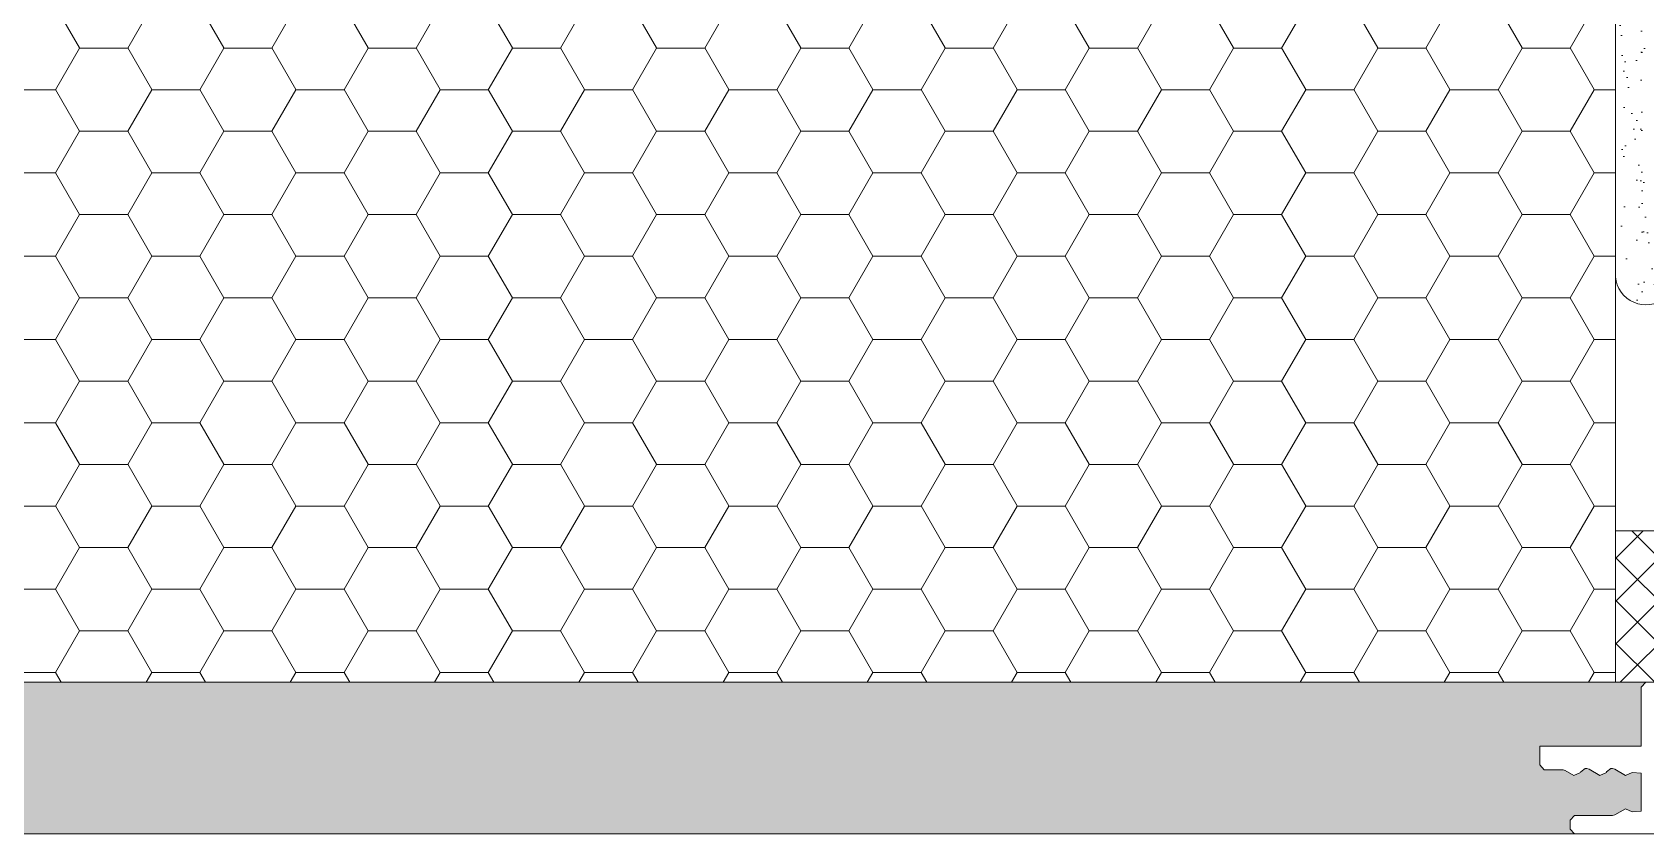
# Model space of a CAD drawing. Header units: millimetres. Extents: x 0 to 7790, y 0 to 17467.
# Drawn here: x 1239.1 to 1345.6, y 10205 to 10257.9 of the extents above; entities that cross this region are included whole.
import ezdxf

# ---------------------------------------------------------------- set-up
doc = ezdxf.new("R2010")
doc.units = ezdxf.units.MM
doc.layers.get('0').update_dxf_attribs({"lineweight": 15})
for name, color, linetype, lineweight in [('_MB_inne_0.15', 251, 'Continuous', 15), ('_MB_izolacje_0.09', 132, 'Continuous', 9), ('_MB_konstrukcje_0.15', 251, 'Continuous', 15), ('_MB_kreskowanie_izolacje_0.09', 136, 'Continuous', 9), ('_MB_kreskowanie_konstrukcje_0.09', 250, 'Continuous', 9), ('_MB_ocieplenie_0.09', 51, 'Continuous', 9)]:
    doc.layers.add(name, color=color, linetype=linetype, lineweight=lineweight)
doc.layers.add('_MB_pomocnicze_niedrukowane', color=220, linetype='Continuous', lineweight=15, plot=False)

# ---------------------------------------------------------------- blocks, each defined once
blk = doc.blocks.new('-MB_tpp_10x4mm')
at = {"layer": '_MB_kreskowanie_izolacje_0.09'}
h = blk.add_hatch(dxfattribs=at)
h.set_pattern_fill('NET', color=256, scale=0.63, angle=45)
h.paths.add_polyline_path([(-5, 4), (-5, 0), (5, 0), (5, 4)])
at = {"layer": '_MB_izolacje_0.09'}
blk.add_lwpolyline([(-5, 0), (5, 0), (5, 4), (-5, 4)], close=True, dxfattribs=at)
blk = doc.blocks.new('*U255')
at = {"layer": '_MB_kreskowanie_konstrukcje_0.09'}
h = blk.add_hatch(dxfattribs=at)
h.set_pattern_fill('AR-SAND', color=256, scale=0.05)
h.set_pattern_definition([(37.5, (142.3384, 130), (-0.080002, 2.447066), [0, -1.9304, 0, -2.159, 0, -2.06375]), (7.5, (142.3384, 130), (2.247616, 3.584126), [0, -1.0414, 0, -1.7399, 0, -0.66675]), (327.5, (140.7763, 130), (3.954962, 0.007186), [0, -0.635, 0, -2.286, 0, -2.9845]), (317.5, (140.7763, 130), (3.817782, 1.114647), [0, -0.3175, 0, -1.4986, 0, -1.7145])])
h.paths.add_polyline_path([(-232, 220), (-232, -10), (-80, -10), (-80.3, -10.32), (-80.3, -14.21), (-87, -14.21), (-87, -15.46), (-86.7, -15.78), (-85.46, -15.78), (-85.31, -15.82), (-84.74, -16.15), (-84.3, -15.96), (-84.29, -15.92), (-84, -15.7), (-83.89, -15.7), (-83.74, -15.74), (-83.04, -16.15), (-82.6, -15.96), (-82.59, -15.92), (-82.3, -15.7), (-82.19, -15.7), (-82.04, -15.74), (-81.34, -16.15), (-80.9, -15.96), (-80.3, -16), (-80.3, -18.5), (-80.9, -18.56), (-81.34, -18.36), (-82.04, -18.76), (-82.19, -18.8), (-84.7, -18.8), (-85, -19.1), (-85, -19.7), (-84.7, -20), (-242, -20), (-242, 220)])
h = blk.add_hatch(dxfattribs=at)
h.set_pattern_fill('AR-SAND', color=256, scale=0.05, angle=90)
h.set_pattern_definition([(127.5, (122.6946, -21.8858), (-2.447066, -0.080002), [0, -1.9304, 0, -2.159, 0, -2.06375]), (97.5, (122.6946, -21.8858), (-3.584126, 2.247616), [0, -1.0414, 0, -1.7399, 0, -0.66675]), (57.5, (122.6946, -23.4479), (-0.007186, 3.954962), [0, -0.635, 0, -2.286, 0, -2.9845]), (47.5, (122.6946, -23.448), (-1.114647, 3.81778), [0, -0.3175, 0, -1.4986, 0, -1.7145])])
edge = h.paths.add_edge_path()
edge.add_arc((-80, 16.94), 2, 176.8547, 363.1453)
edge.add_line((-78, 17.05), (-78, 43.05))
edge.add_arc((-80, 43.16), 2, 356.8547, 543.1453)
edge.add_line((-82, 43.05), (-82, 17.05))
at = {"layer": '_MB_ocieplenie_0.09'}
h = blk.add_hatch(dxfattribs=at)
h.set_pattern_fill('HONEY', color=256)
h.set_pattern_definition([(0, (-77, 130), (4.7625, 2.74963), [3.175, -6.35]), (120, (-77, 130), (-4.7625, 2.74963), [3.175, -6.35]), (60, (-77, 130), (1e-08, 5.49926), [-6.35, 3.175])])
h.paths.add_polyline_path([(-82, 220), (-232, 220), (-232, -10), (-82, -10)])
at = {"layer": '_MB_inne_0.15'}
blk.add_lwpolyline([(-79.2, -20), (-84.7, -20), (-85, -19.7), (-85, -19.1), (-84.7, -18.8), (-82.19, -18.8), (-82.04, -18.76), (-81.34, -18.36), (-80.9, -18.56), (-80.3, -18.5), (-80.3, -16), (-80.9, -15.96), (-81.34, -16.15), (-82.04, -15.74), (-82.19, -15.7), (-82.3, -15.7), (-82.59, -15.92), (-82.6, -15.96), (-83.04, -16.15), (-83.74, -15.74), (-83.89, -15.7), (-84, -15.7), (-84.29, -15.92), (-84.3, -15.96), (-84.74, -16.15), (-85.31, -15.82), (-85.46, -15.78), (-86.7, -15.78), (-87, -15.46), (-87, -14.21), (-80.3, -14.21), (-80.3, -10.32), (-80, -10), (-79.3, -10)], dxfattribs=at)
at = {"layer": '_MB_konstrukcje_0.15'}
for points in [[(-232, -10), (-80, -10), (-80, -10), (-80.3, -10.32), (-80.3, -14.21), (-87, -14.21), (-87, -15.46), (-86.7, -15.78), (-85.46, -15.78), (-85.31, -15.82), (-84.74, -16.15), (-84.3, -15.96), (-84.29, -15.92), (-84, -15.7), (-83.89, -15.7), (-83.74, -15.74), (-83.04, -16.15), (-82.6, -15.96), (-82.59, -15.92), (-82.3, -15.7), (-82.19, -15.7), (-82.04, -15.74), (-81.34, -16.15), (-80.9, -15.96), (-80.3, -16), (-80.3, -18.5), (-80.9, -18.56), (-81.34, -18.36), (-82.04, -18.76), (-82.19, -18.8), (-84.7, -18.8), (-85, -19.1), (-85, -19.7), (-84.7, -20), (-242, -20)], [(-232, 220), (-232, -10), (-82, -10), (-82, 220)]]:
    blk.add_lwpolyline(points, dxfattribs=at)
blk.add_lwpolyline([(-82, 17.05, 1.05646), (-78, 17.05), (-78, 43.05, 1.05646), (-82, 43.05), (-82, 17.05)], format="xyb", dxfattribs=at)
at = {"layer": '_MB_pomocnicze_niedrukowane'}
blk.add_lwpolyline([(-232, -10), (-80, -10), (-80, -10), (-80.3, -10.32), (-80.3, -14.21), (-87, -14.21), (-87, -15.46), (-86.7, -15.78), (-85.46, -15.78), (-85.31, -15.82), (-84.74, -16.15), (-84.3, -15.96), (-84.29, -15.92), (-84, -15.7), (-83.89, -15.7), (-83.74, -15.74), (-83.04, -16.15), (-82.6, -15.96), (-82.59, -15.92), (-82.3, -15.7), (-82.19, -15.7), (-82.04, -15.74), (-81.34, -16.15), (-80.9, -15.96), (-80.3, -16), (-80.3, -18.5), (-80.9, -18.56), (-81.34, -18.36), (-82.04, -18.76), (-82.19, -18.8), (-84.7, -18.8), (-85, -19.1), (-85, -19.7), (-84.7, -20), (-242, -20)], dxfattribs=at)
blk.add_lwpolyline([(-82, 220), (-232, 220), (-232, -10), (-82, -10)], close=True, dxfattribs=at)
at = {"color": 1, "rotation": 90}
blk.add_blockref('-MB_tpp_10x4mm', (-78, -5), dxfattribs=at)

msp = doc.modelspace()

# ---------------------------------------------------------------- block references
msp.add_blockref('*U255', (1425.633, 10225))

doc.saveas('drawing.dxf')
